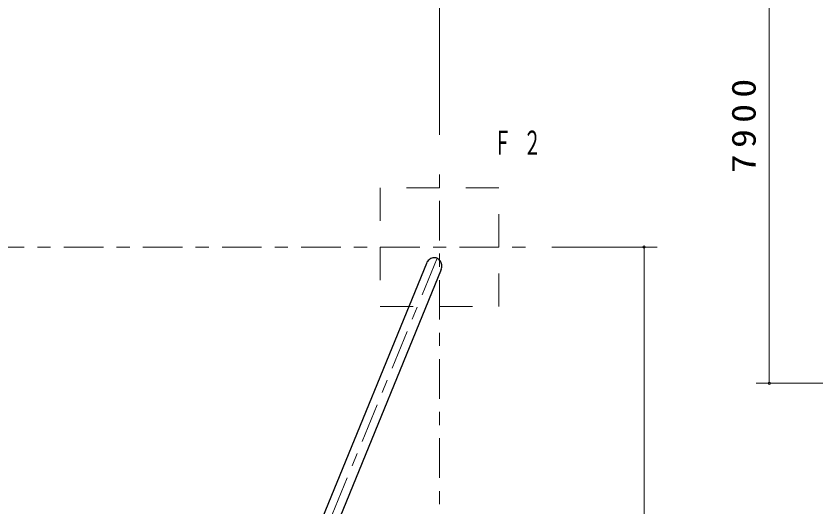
# Model space of a CAD drawing. Units: millimetres on the paper. Extents: x 200 to 618, y 141 to 438.
# Drawn here: x 340.8 to 401.4, y 353 to 390.1 of the extents above; entities that cross this region are included whole.
import ezdxf

# ---------------------------------------------------------------- set-up
doc = ezdxf.new("R2010")
doc.units = ezdxf.units.MM
doc.linetypes.add('USER1', pattern=[4.5, 2.5, -2])
doc.linetypes.add('USER2', pattern=[6, 3, -1, 1, -1])
doc.layers.add('線', color=2, linetype='Continuous', lineweight=25)
doc.layers.add('補助', color=2, linetype='Continuous', lineweight=13)
doc.styles.add('ＭＳ ゴシック', font='')
doc.styles.get('ＭＳ ゴシック').set_extended_font_data('MS Gothic')

# ---------------------------------------------------------------- blocks, each defined once
blk = doc.blocks.new('dimension_origin')
at = {"color": 0, "linetype": 'Continuous', "lineweight": -2}
blk.add_circle((0, 0), 1.25, dxfattribs=at)

msp = doc.modelspace()

# ---------------------------------------------------------------- linework, layer by layer
at = {"layer": '線', "color": 1, "linetype": 'USER2', "lineweight": 13}
for p, q in [((372.929, 319.092), (372.929, 379.092)), ((302.429, 372.592), (379.429, 372.592)), ((372.735, 371.742), (363.674, 349.592))]:
    msp.add_line(p, q, dxfattribs=at)
at = {"layer": '線', "color": 7}
for p, q in [((371.924, 371.357), (363.741, 351.354)), ((373.044, 370.899), (364.856, 350.884))]:
    msp.add_line(p, q, dxfattribs=at)
at = {"layer": '線', "color": 4, "linetype": 'USER1', "lineweight": 13}
msp.add_lwpolyline([(368.429, 368.092), (377.429, 368.092), (377.429, 377.092), (368.429, 377.092)], close=True, dxfattribs=at)
at = {"layer": '線', "color": 7}
msp.add_lwpolyline([(373.044, 370.899), (373.072, 370.981), (373.09, 371.065), (373.097, 371.151), (373.094, 371.236), (373.081, 371.32), (373.057, 371.4), (373.024, 371.475), (372.981, 371.545), (372.93, 371.607), (372.871, 371.662), (372.806, 371.707), (372.735, 371.742), (372.66, 371.766), (372.581, 371.78), (372.501, 371.783), (372.421, 371.774), (372.342, 371.754), (372.265, 371.724), (372.192, 371.683), (372.124, 371.633), (372.062, 371.574), (372.008, 371.508), (371.961, 371.435), (371.924, 371.357)], dxfattribs=at)
at = {"layer": '補助'}
for p, q in [((372.929, 381.092), (372.929, 402.801)), ((397.925, 362.262), (397.925, 401.762)), ((372.929, 381.092), (372.929, 392.801)), ((381.429, 372.592), (389.429, 372.592)), ((388.429, 372.592), (388.429, 325.592)), ((409.925, 362.262), (396.925, 362.262))]:
    msp.add_line(p, q, dxfattribs=at)

# ---------------------------------------------------------------- block references
at = {"layer": '補助', "xscale": 0.0667, "yscale": 0.0667}
for p, rotation in [((388.429, 372.592), 270), ((397.925, 362.262), 90)]:
    msp.add_blockref('dimension_origin', p, dxfattribs=dict(at, rotation=rotation))

# ---------------------------------------------------------------- texts
at = {"layer": '補助', "insert": (396.925, 382.012), "char_height": 1.833, "attachment_point": 8, "rotation": 90, "style": 'ＭＳ ゴシック'}
msp.add_mtext('\\T1.33;\\W1.15;7900', dxfattribs=at)
at = {"layer": '補助', "insert": (377.013, 381.425), "char_height": 1.833, "attachment_point": 1, "style": 'ＭＳ ゴシック'}
msp.add_mtext('\\T1.64;\\W0.55;Ｆ２', dxfattribs=at)

doc.saveas('drawing.dxf')
